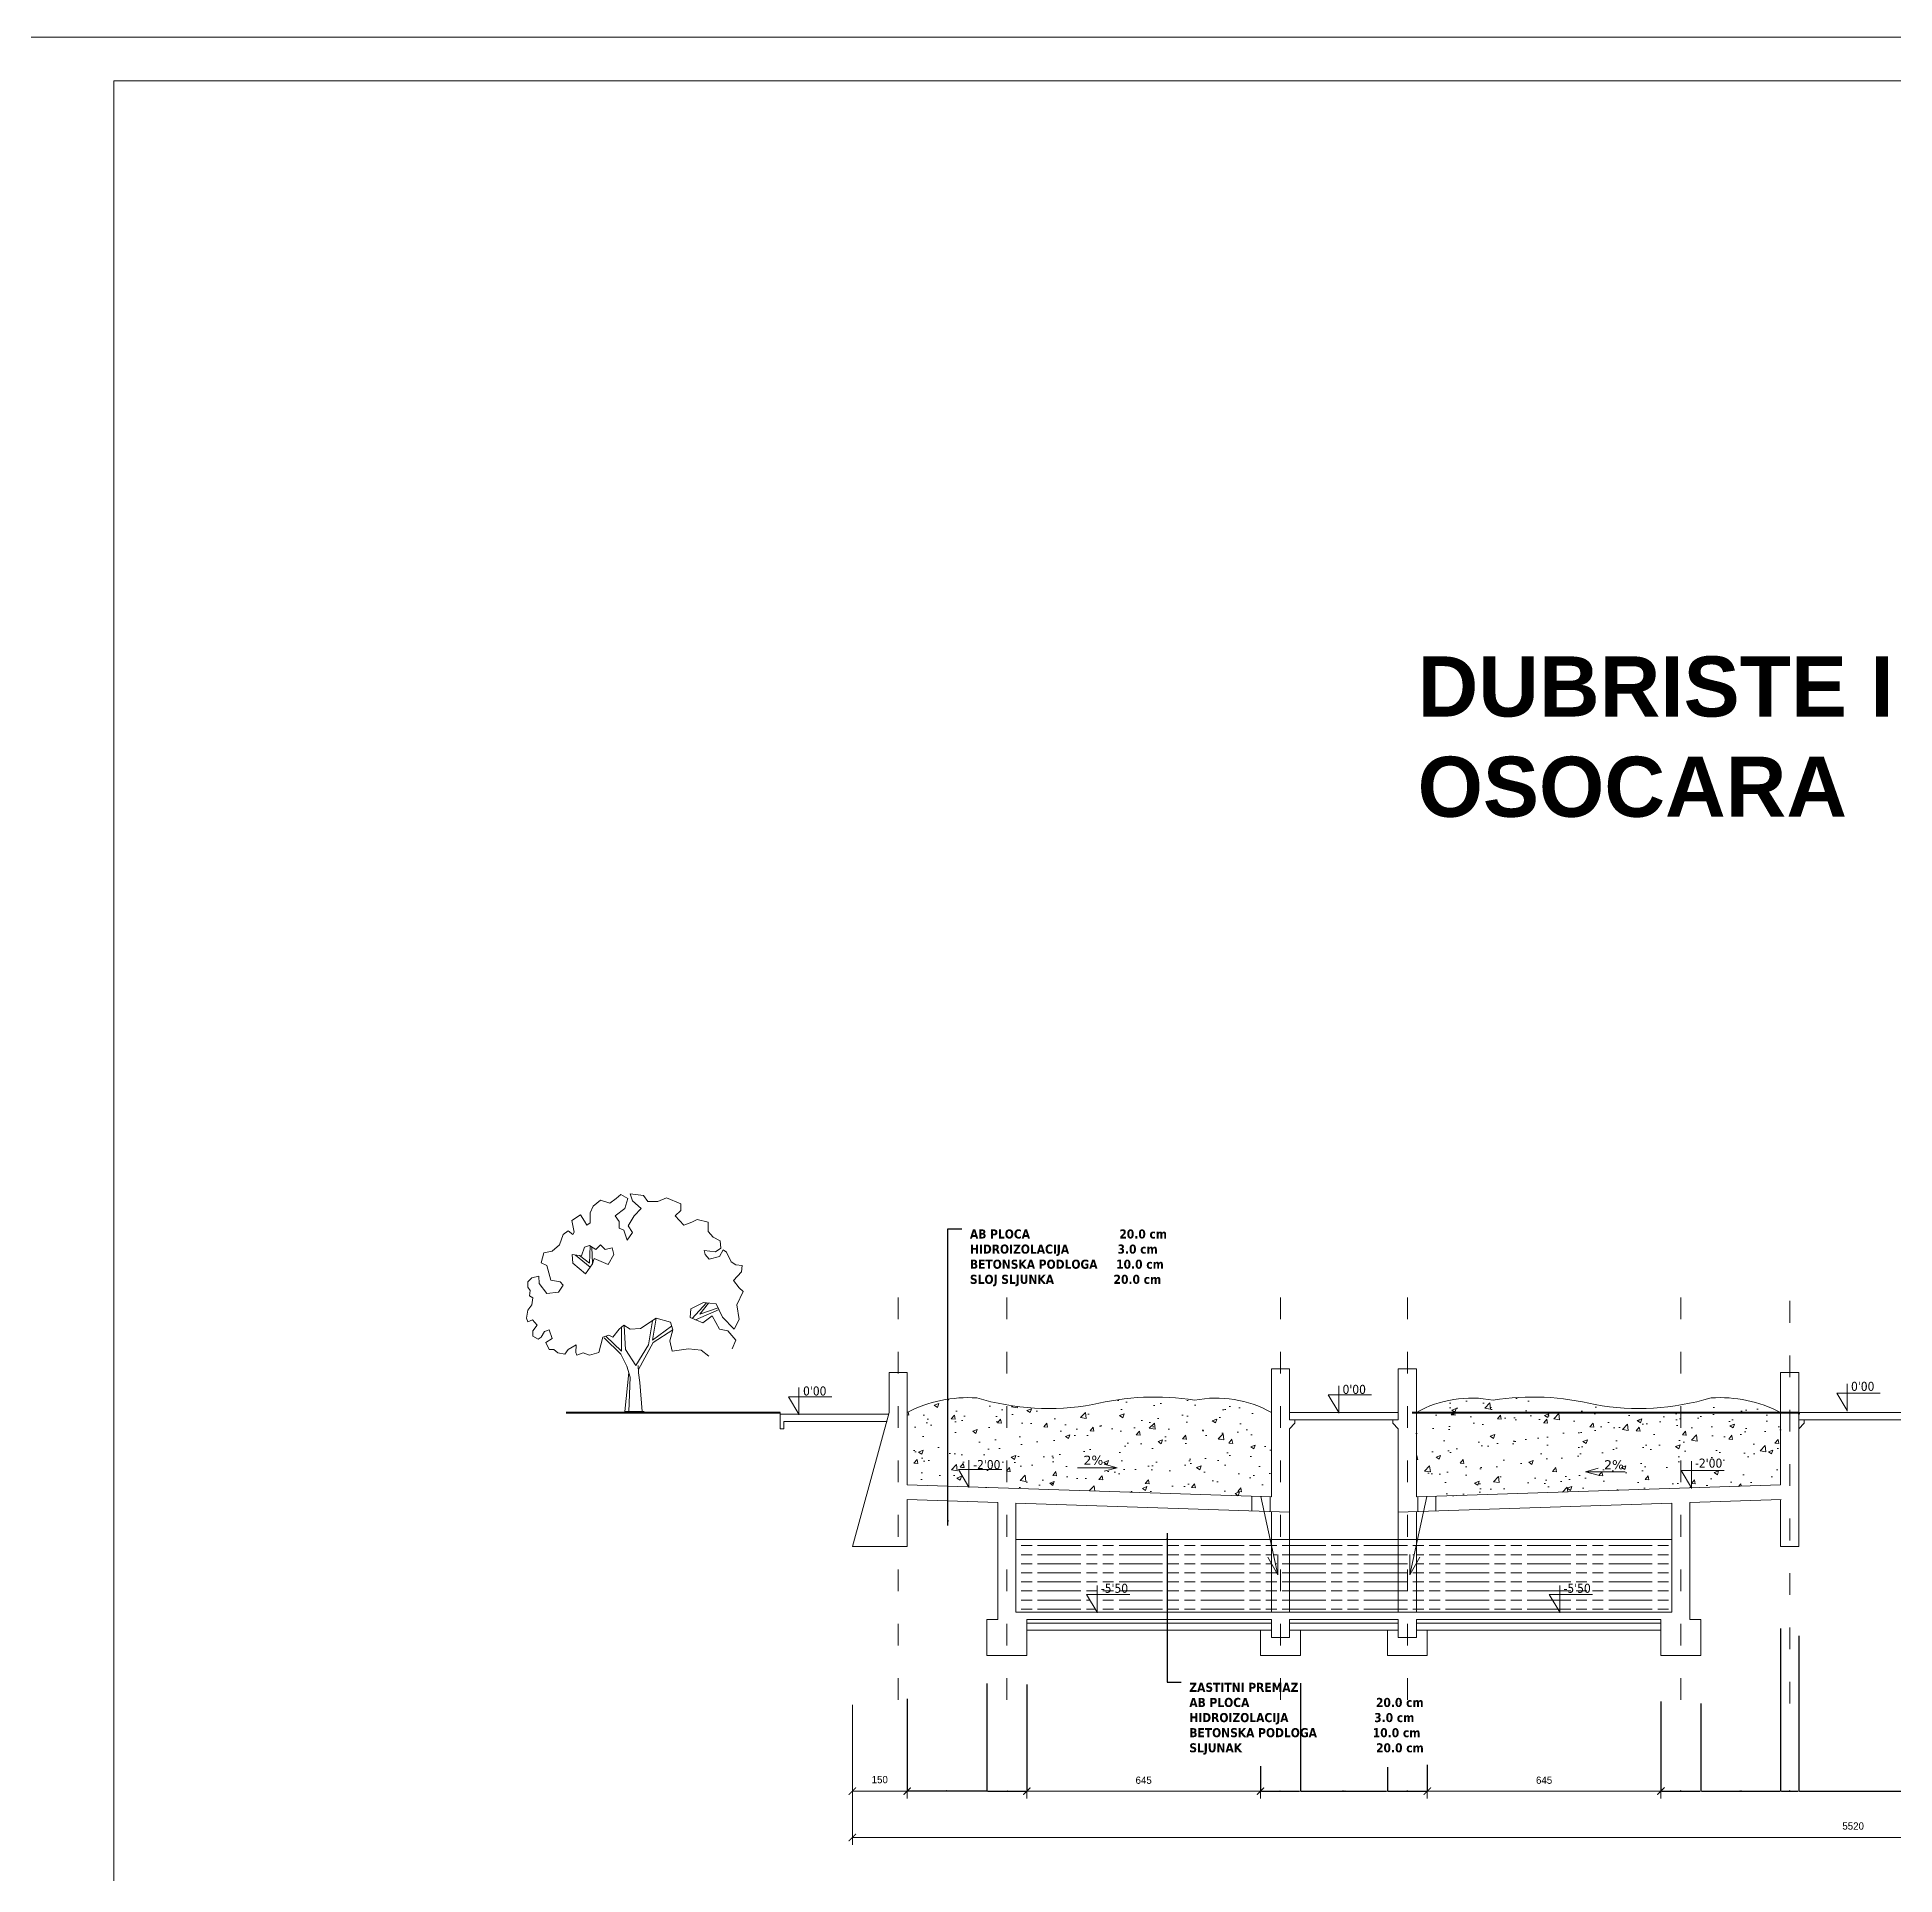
# Model space of a CAD drawing. Header units: millimetres. Extents: x 73 to 57768, y -40361 to 10065.
# Drawn here: x 14285 to 19406, y -5001 to 65 of the extents above; entities that cross this region are included whole.
import ezdxf

# ---------------------------------------------------------------- set-up
doc = ezdxf.new("R2010")
doc.units = ezdxf.units.MM
doc.linetypes.add('ACAD_ISO03W100', pattern=[30, 12, -18])
for name, color, linetype, lineweight in [('hatch', 4, 'Continuous', 0), ('kote', 124, 'Continuous', 5), ('kote i srafura', 9, 'Continuous', 5), ('okvir', 120, 'Continuous', 13), ('pogled namjestaj', 4, 'Continuous', 5), ('RASTERI', 191, 'Continuous', 5)]:
    doc.layers.add(name, color=color, linetype=linetype, lineweight=lineweight)
for name, color, linetype, lineweight, true_color in [('nosivi zidovi', 7, 'Continuous', 15, 0xcfc3d5), ('pogled', 7, 'Continuous', 5, 0x8db1c3), ('presjek', 7, 'Continuous', 40, 0xe37da2)]:
    doc.layers.add(name, color=color, linetype=linetype, lineweight=lineweight, true_color=true_color)
doc.layers.add('TEXT', color=7, linetype='Continuous')
doc.dimstyles.new('1-4-5 vanjska kotna linija', dxfattribs={"dimtxt": 15, "dimasz": 15, "dimexe": 10, "dimexo": 10, "dimgap": 10, "dimtad": 1, "dimdec": 0, "dimtxsty": 'Standard', "dimblk": 'ARCHTICK', "dimcen": 50, "dimdle": 10, "dimadec": 0, "dimazin": 0, "dimtfac": 1, "dimtdec": 0, "dimtix": 1, "dimtmove": 0, "dimatfit": 3, "dimfxl": 1, "dimlwd": 25, "dimlwe": 25, "dimarcsym": 0})
doc.dimstyles.new('ISO-25', dxfattribs={"dimtxt": 2.5, "dimasz": 2.5, "dimexe": 1.25, "dimexo": 0.625, "dimtad": 1, "dimtxsty": 'Standard', "dimcen": 2.5, "dimadec": 0, "dimazin": 0, "dimtfac": 1, "dimtmove": 0, "dimatfit": 3, "dimfxl": 1, "dimarcsym": 0})
pattern_1 = [(50, (-326.08, -8824.46), (127.52927, -11.15736), [13.335, -146.685]), (355, (-326.08, -8824.46), (-24.67, 133.73965), [10.668, -117.348]), (100.451, (-315.45, -8825.39), (102.85975, 122.5817), [11.333, -124.663]), (46.1842, (-326.08, -8788.9), (189.7553, -29.4296), [20.0025, -220.0275]), (96.6356, (-310.27, -8791.35), (166.183, 173.1979), [16.9995, -186.9945]), (351.184, (-326.08, -8788.9), (166.1832, 173.1976), [16.002, -176.022]), (21, (-308.3, -8797.79), (106.1304, -71.58586), [13.335, -146.685]), (326, (-308.3, -8797.79), (43.2614, 128.9316), [10.668, -117.348]), (71.4514, (-299.46, -8803.75), (149.39154, 57.346), [11.333, -124.663]), (37.5, (-326.08, -8824.457), (2.16202, 59.18853), [0, -115.9256, 0, -119.126, 0, -117.7925]), (7.5, (-326.08, -8824.457), (46.77376, 70.1264), [0, -67.9196, 0, -113.2586, 0, -44.8945]), (327.5, (-365.73, -8824.457), (94.91342, -4.01012), [0, -44.45, 0, -138.684, 0, -184.023]), (317.5, (-383.51, -8824.46), (103.69043, 17.79854), [0, -57.785, 0, -92.1004, 0, -130.683])]

# ---------------------------------------------------------------- blocks, each defined once
blk = doc.blocks.new('_ArchTick')
at = {"layer": 'kote', "color": 0, "const_width": 0.15}
blk.add_lwpolyline([(-0.5, -0.5), (0.5, 0.5)], dxfattribs=at)
blk = doc.blocks.new('*D123')
at = {"layer": 'Defpoints', "color": 0}
for p in [(16903.1, -4473.1), (17013.1, -4476.3), (17013.1, -4770.7)]:
    blk.add_point(p, dxfattribs=at)
at = {"layer": 'kote i srafura', "color": 0, "lineweight": -2}
for p, q in [((16903.1, -4473.7), (16903.1, -4771.9)), ((17013.1, -4476.9), (17013.1, -4771.9)), ((16905.6, -4770.7), (17010.6, -4770.7))]:
    blk.add_line(p, q, dxfattribs=at)
at = {"layer": 'kote i srafura', "color": 0}
for points in [[(16905.6, -4770.2), (16905.6, -4771.1), (16903.1, -4770.7)], [(17010.6, -4770.2), (17010.6, -4771.1), (17013.1, -4770.7)]]:
    blk.add_solid(points, dxfattribs=at)
at = {"layer": 'kote i srafura', "color": 0, "insert": (16958.1, -4768.8), "char_height": 2.5, "attachment_point": 5}
blk.add_mtext('110', dxfattribs=at)
blk = doc.blocks.new('*D135')
at = {"layer": 'Defpoints', "color": 0}
for p in [(17767.1, -4472), (17657.1, -4701.2), (17767.1, -4770.7)]:
    blk.add_point(p, dxfattribs=at)
at = {"layer": 'kote i srafura', "color": 0, "lineweight": -2}
for p, q in [((17767.1, -4472.6), (17767.1, -4771.9)), ((17657.1, -4701.9), (17657.1, -4771.9)), ((17659.6, -4770.7), (17764.6, -4770.7))]:
    blk.add_line(p, q, dxfattribs=at)
at = {"layer": 'kote i srafura', "color": 0}
for points in [[(17659.6, -4770.2), (17659.6, -4771.1), (17657.1, -4770.7)], [(17764.6, -4770.2), (17764.6, -4771.1), (17767.1, -4770.7)]]:
    blk.add_solid(points, dxfattribs=at)
at = {"layer": 'kote i srafura', "color": 0, "insert": (17712.1, -4768.8), "char_height": 2.5, "attachment_point": 5}
blk.add_mtext('110', dxfattribs=at)
blk = doc.blocks.new('*D136')
at = {"layer": 'Defpoints', "color": 0}
for p in [(17767.1, -4472), (18007.1, -4704.2), (18007.1, -4770.7)]:
    blk.add_point(p, dxfattribs=at)
at = {"layer": 'kote i srafura', "color": 0, "lineweight": -2}
for p, q in [((17767.1, -4472.6), (17767.1, -4771.9)), ((18007.1, -4704.9), (18007.1, -4771.9)), ((17769.6, -4770.7), (18004.6, -4770.7))]:
    blk.add_line(p, q, dxfattribs=at)
at = {"layer": 'kote i srafura', "color": 0}
for points in [[(17769.6, -4770.2), (17769.6, -4771.1), (17767.1, -4770.7)], [(18004.6, -4770.2), (18004.6, -4771.1), (18007.1, -4770.7)]]:
    blk.add_solid(points, dxfattribs=at)
at = {"layer": 'kote i srafura', "color": 0, "insert": (17887.1, -4768.6), "char_height": 2.5, "attachment_point": 5}
blk.add_mtext('239,99', dxfattribs=at)
blk = doc.blocks.new('*D124')
at = {"layer": 'Defpoints', "color": 0}
for p in [(18007.1, -4704.2), (18117.1, -4697.2), (18117.1, -4770.7)]:
    blk.add_point(p, dxfattribs=at)
at = {"layer": 'kote i srafura', "color": 0, "lineweight": -2}
for p, q in [((18007.1, -4704.9), (18007.1, -4771.9)), ((18117.1, -4697.9), (18117.1, -4771.9)), ((18009.6, -4770.7), (18114.6, -4770.7))]:
    blk.add_line(p, q, dxfattribs=at)
at = {"layer": 'kote i srafura', "color": 0}
for points in [[(18009.6, -4770.2), (18009.6, -4771.1), (18007.1, -4770.7)], [(18114.6, -4770.2), (18114.6, -4771.1), (18117.1, -4770.7)]]:
    blk.add_solid(points, dxfattribs=at)
at = {"layer": 'kote i srafura', "color": 0, "insert": (18062.1, -4768.8), "char_height": 2.5, "attachment_point": 5}
blk.add_mtext('110', dxfattribs=at)
blk = doc.blocks.new('*D125')
at = {"layer": 'Defpoints', "color": 0}
for p in [(18761.1, -4522.6), (18871.1, -4528.5), (18871.1, -4770.7)]:
    blk.add_point(p, dxfattribs=at)
at = {"layer": 'kote i srafura', "color": 0, "lineweight": -2}
for p, q in [((18761.1, -4523.2), (18761.1, -4771.9)), ((18871.1, -4529.1), (18871.1, -4771.9)), ((18763.6, -4770.7), (18868.6, -4770.7))]:
    blk.add_line(p, q, dxfattribs=at)
at = {"layer": 'kote i srafura', "color": 0}
for points in [[(18763.6, -4770.2), (18763.6, -4771.1), (18761.1, -4770.7)], [(18868.6, -4770.2), (18868.6, -4771.1), (18871.1, -4770.7)]]:
    blk.add_solid(points, dxfattribs=at)
at = {"layer": 'kote i srafura', "color": 0, "insert": (18816.1, -4768.8), "char_height": 2.5, "attachment_point": 5}
blk.add_mtext('110', dxfattribs=at)
blk = doc.blocks.new('*D126')
at = {"layer": 'Defpoints', "color": 0}
for p in [(19091.1, -4321.9), (18871.1, -4528.5), (19091.1, -4770.7)]:
    blk.add_point(p, dxfattribs=at)
at = {"layer": 'kote i srafura', "color": 0, "lineweight": -2}
for p, q in [((19091.1, -4322.6), (19091.1, -4771.9)), ((18871.1, -4529.1), (18871.1, -4771.9)), ((18873.6, -4770.7), (19088.6, -4770.7))]:
    blk.add_line(p, q, dxfattribs=at)
at = {"layer": 'kote i srafura', "color": 0}
for points in [[(18873.6, -4770.2), (18873.6, -4771.1), (18871.1, -4770.7)], [(19088.6, -4770.2), (19088.6, -4771.1), (19091.1, -4770.7)]]:
    blk.add_solid(points, dxfattribs=at)
at = {"layer": 'kote i srafura', "color": 0, "insert": (18981.1, -4768.8), "char_height": 2.5, "attachment_point": 5}
blk.add_mtext('220', dxfattribs=at)
blk = doc.blocks.new('*D127')
at = {"layer": 'Defpoints', "color": 0}
for p in [(19091.1, -4321.9), (19141.1, -4341.9), (19141.1, -4770.7)]:
    blk.add_point(p, dxfattribs=at)
at = {"layer": 'kote i srafura', "color": 0, "lineweight": -2}
for p, q in [((19091.1, -4322.6), (19091.1, -4771.9)), ((19141.1, -4342.6), (19141.1, -4771.9)), ((19093.6, -4770.7), (19138.6, -4770.7))]:
    blk.add_line(p, q, dxfattribs=at)
at = {"layer": 'kote i srafura', "color": 0}
for points in [[(19093.6, -4770.2), (19093.6, -4771.1), (19091.1, -4770.7)], [(19138.6, -4770.2), (19138.6, -4771.1), (19141.1, -4770.7)]]:
    blk.add_solid(points, dxfattribs=at)
at = {"layer": 'kote i srafura', "color": 0, "insert": (19116.1, -4768.8), "char_height": 2.5, "attachment_point": 5}
blk.add_mtext('50', dxfattribs=at)
blk = doc.blocks.new('*D128')
at = {"layer": 'Defpoints', "color": 0}
for p in [(19141.1, -4341.9), (19441.1, -4335.6), (19441.1, -4770.7)]:
    blk.add_point(p, dxfattribs=at)
at = {"layer": 'kote i srafura', "color": 0, "lineweight": -2}
for p, q in [((19141.1, -4342.6), (19141.1, -4771.9)), ((19441.1, -4336.2), (19441.1, -4771.9)), ((19143.6, -4770.7), (19438.6, -4770.7))]:
    blk.add_line(p, q, dxfattribs=at)
at = {"layer": 'kote i srafura', "color": 0}
for points in [[(19143.6, -4770.2), (19143.6, -4771.1), (19141.1, -4770.7)], [(19438.6, -4770.2), (19438.6, -4771.1), (19441.1, -4770.7)]]:
    blk.add_solid(points, dxfattribs=at)
at = {"layer": 'kote i srafura', "color": 0, "insert": (19291.1, -4768.8), "char_height": 2.5, "attachment_point": 5}
blk.add_mtext('300', dxfattribs=at)
blk = doc.blocks.new('*D134')
at = {"layer": 'Defpoints', "color": 0}
for p in [(16683.1, -4515.5), (16683.1, -4770.7), (16903.1, -4770.7)]:
    blk.add_point(p, dxfattribs=at)
at = {"layer": 'kote i srafura', "color": 0, "lineweight": -2}
for p, q in [((16683.1, -4516.2), (16683.1, -4771.9)), ((16900.6, -4770.7), (16685.6, -4770.7)), ((16903.1, -4770), (16903.1, -4769.4))]:
    blk.add_line(p, q, dxfattribs=at)
at = {"layer": 'kote i srafura', "color": 0}
for points in [[(16685.6, -4770.2), (16685.6, -4771.1), (16683.1, -4770.7)], [(16900.6, -4770.2), (16900.6, -4771.1), (16903.1, -4770.7)]]:
    blk.add_solid(points, dxfattribs=at)
at = {"layer": 'kote i srafura', "color": 0, "insert": (16793.1, -4768.8), "char_height": 2.5, "attachment_point": 5}
blk.add_mtext('220', dxfattribs=at)

msp = doc.modelspace()

# ---------------------------------------------------------------- hatches: boundary and pattern name
at = {"layer": 'hatch'}
h = msp.add_hatch(dxfattribs=at)
h.set_pattern_fill('AR-CONC', color=256, scale=0.7, style=0)
h.set_pattern_definition(pattern_1)
h.paths.add_polyline_path([(16764.798, -3802.52), (16838.418, -3802.52), (16838.418, -3686.118, 0.10958318), (16683.092, -3726.621), (16683.092, -3926.618), (16838.418, -3931.75)])
h.paths.add_polyline_path([(16838.418, -3802.52), (16838.418, -3931.75), (16764.798, -3802.52)], flags=16)
h.paths.add_polyline_path([(16838.418, -3802.52), (16958.092, -3802.52), (16958.092, -3705.955, -0.03069528), (16874.958, -3686.576, 0.02466626), (16838.418, -3686.118)])
h.paths.add_polyline_path([(16848.797, -3732.943), (17085.258, -3732.943), (17085.258, -3792.943), (16848.797, -3792.943)], flags=9)
at = {"layer": 'kote i srafura'}
h = msp.add_hatch(dxfattribs=at)
h.set_pattern_fill('AR-CONC', color=256, scale=0.7, style=0)
h.set_pattern_definition(pattern_1)
h.paths.add_polyline_path([(17687.098, -3726.618, 0.17872316), (17475.563, -3693.118, 0.10169762), (17194.721, -3705.198, -0.08563259), (16958.092, -3705.955), (16958.092, -3935.704), (17687.098, -3959.793)])
h.paths.add_polyline_path([(17461.009, -3890.598), (17415.826, -3939.091), (17415.826, -3890.598), (17415.826, -3842.104)], flags=16)
h.paths.add_polyline_path([(16958.092, -3802.52), (16838.418, -3802.52), (16838.418, -3931.75), (16958.092, -3935.704)])
h.paths.add_polyline_path([(17089.234, -3785.753), (17248.019, -3785.753), (17248.019, -3878.171), (17089.234, -3878.171)], flags=24)
h.paths.add_polyline_path([(16848.797, -3732.943), (17085.258, -3732.943), (17085.258, -3792.943), (16848.797, -3792.943)], flags=9)
h = msp.add_hatch(dxfattribs=at)
h.set_pattern_fill('AR-CONC', color=256, scale=0.7, style=0)
h.set_pattern_definition(pattern_1)
h.paths.add_polyline_path([(18816.092, -3705.955, -0.08563259), (18579.463, -3705.198, 0.10169762), (18298.62, -3693.118, 0.17872316), (18087.086, -3726.618), (18087.086, -3959.793), (18816.092, -3935.704)])
h.paths.add_polyline_path([(18358.358, -3842.104), (18358.358, -3890.598), (18358.358, -3939.091), (18313.175, -3890.598)], flags=16)
h.paths.add_polyline_path([(18947.945, -3686.767, 0.0329009), (18899.226, -3686.576, -0.03069528), (18816.092, -3705.955), (18816.092, -3935.704), (18947.945, -3931.348)])
h.paths.add_polyline_path([(19091.092, -3726.621, 0.10126391), (18947.945, -3686.767), (18947.945, -3931.348), (19091.092, -3926.618)])
h.paths.add_polyline_path([(18454.36, -3785.753), (18613.145, -3785.753), (18613.145, -3878.171), (18454.36, -3878.171)], flags=24)
h = msp.add_hatch(dxfattribs=at)
h.set_pattern_fill('ACAD_ISO09W100', color=256, scale=5, style=0)
h.set_pattern_definition([(0, (155417.312, -22193.852), (0, 25), [120, -15, 30, -15, 30, -15])])
h.paths.add_polyline_path([(17687.092, -4089.999), (17684.303, -4077.185), (16983.092, -4077.185), (16983.092, -4277.185), (17206.614, -4277.185), (17177.748, -4228.819), (17206.571, -4228.819), (17206.614, -4277.185), (17687.092, -4277.185)])
h.paths.add_polyline_path([(18037.092, -4077.185), (17737.092, -4077.185), (17737.092, -4277.185), (17887.092, -4277.185), (18037.092, -4277.185)])
h.paths.add_polyline_path([(18791.092, -4077.185), (18089.88, -4077.185), (18087.092, -4089.999), (18087.092, -4277.185), (18791.092, -4277.185)])
h.paths.add_polyline_path([(18087.092, -4142.364), (18068.804, -4174.041), (18087.092, -4089.999), (18087.092, -4077.185), (18062.089, -4077.185), (18062.089, -4277.185), (18087.092, -4277.185)])
h.paths.add_polyline_path([(18062.089, -4077.185), (18037.092, -4077.185), (18037.092, -4277.185), (18062.089, -4277.185)])
h.paths.add_polyline_path([(17737.092, -4077.185), (17712.095, -4077.185), (17712.095, -4277.185), (17737.092, -4277.185)])
h.paths.add_polyline_path([(17712.095, -4077.185), (17687.092, -4077.185), (17687.092, -4089.999), (17705.38, -4174.041), (17687.092, -4142.364), (17687.092, -4277.185), (17712.095, -4277.185)])

# ---------------------------------------------------------------- linework, layer by layer
for p, q in [((16475.249, -3683.251), (16355.968, -3683.251)), ((16384.834, -3731.618), (16355.968, -3683.251)), ((16384.835, -3733.251), (16384.769, -3657.911)), ((17963.372, -3678.251), (17844.091, -3678.251)), ((17872.957, -3726.618), (17844.091, -3678.251)), ((17872.958, -3728.251), (17872.892, -3652.911)), ((19365.188, -3673.251), (19245.906, -3673.251)), ((19274.773, -3721.618), (19245.906, -3673.251)), ((19274.774, -3723.251), (19274.707, -3647.911)), ((16943.824, -3883.879), (16824.543, -3883.879)), ((16853.409, -3932.245), (16824.543, -3883.879)), ((16853.41, -3933.879), (16853.344, -3858.538)), ((18935.891, -3886.367), (18816.609, -3886.367)), ((18845.475, -3934.733), (18816.609, -3886.367)), ((18845.477, -3936.367), (18845.41, -3861.026)), ((17297.029, -4228.819), (17177.748, -4228.819)), ((17206.614, -4277.185), (17177.748, -4228.819)), ((17206.616, -4278.819), (17206.549, -4203.478)), ((18572.567, -4228.819), (18453.286, -4228.819)), ((18482.152, -4277.185), (18453.286, -4228.819)), ((18482.153, -4278.819), (18482.087, -4203.478)), ((17013.092, -4496.264), (17013.092, -4790.666)), ((16531.992, -4532.821), (16531.992, -4790.666)), ((16683.092, -4535.543), (16683.092, -4790.666)), ((18761.092, -4542.582), (18761.092, -4790.666)), ((17657.095, -4721.238), (17657.095, -4790.666)), ((18117.089, -4717.234), (18117.089, -4790.666)), ((16683.092, -4770.666), (16531.992, -4770.666)), ((16531.992, -4790.666), (16531.992, -4918.587)), ((17013.092, -4770.666), (17657.095, -4770.666)), ((18117.089, -4770.666), (18761.092, -4770.666)), ((22050.191, -4898.587), (16531.992, -4898.587))]:
    msp.add_line(p, q, dxfattribs=at)
for points in [[(17152.692, -3878.95), (17262.064, -3878.95), (17226.674, -3869.274)], [(17152.692, -3878.95), (17262.064, -3878.95), (17226.674, -3888.627)], [(18662.569, -3889.978), (18553.197, -3889.978), (18588.587, -3880.301)], [(18662.569, -3889.978), (18553.197, -3889.978), (18588.587, -3899.654)]]:
    msp.add_lwpolyline(points, dxfattribs=at)
at = {"layer": 'nosivi zidovi'}
for p, q in [((16633.092, -3616.618), (16633.092, -3726.618)), ((16683.092, -3616.618), (16633.092, -3616.618)), ((16683.086, -3616.618), (16683.086, -3726.618)), ((16683.092, -3616.618), (16683.092, -3926.618)), ((17687.098, -3606.618), (17687.098, -3959.793)), ((17737.092, -3606.618), (17687.098, -3606.618)), ((17687.098, -3606.618), (17687.098, -3726.618)), ((17687.098, -3606.618), (17687.098, -3726.618)), ((17737.092, -3606.618), (17737.092, -3746.618)), ((18037.092, -3606.618), (18087.086, -3606.618)), ((18037.092, -3606.618), (18037.092, -3746.618)), ((18087.086, -3606.618), (18087.086, -3959.793)), ((18087.086, -3606.618), (18087.086, -3726.618)), ((18087.086, -3606.618), (18087.086, -3726.618)), ((19091.092, -3616.618), (19141.092, -3616.618)), ((19091.092, -3616.618), (19091.092, -3926.618)), ((19091.098, -3616.618), (19091.098, -3726.618)), ((19141.092, -3616.618), (19141.092, -3726.618)), ((16333.092, -3731.618), (16333.092, -3771.618)), ((16333.092, -3731.618), (16631.726, -3731.618)), ((16531.992, -4096.609), (16633.092, -3726.618)), ((17737.092, -3726.618), (17887.092, -3726.618)), ((18037.092, -3726.618), (17887.092, -3726.618)), ((19439.726, -3726.618), (19141.092, -3726.618)), ((19141.092, -3731.618), (19141.092, -3771.618)), ((16333.092, -3771.618), (16343.092, -3771.618)), ((16343.092, -3771.618), (16343.092, -3751.618)), ((16343.092, -3751.618), (16627.627, -3751.618)), ((17737.092, -3746.618), (17887.092, -3746.618)), ((17752.092, -3756.618), (17737.092, -3771.618)), ((17737.092, -3771.618), (17737.092, -4001.425)), ((17752.092, -3746.618), (17752.092, -3756.618)), ((18037.092, -3746.618), (17887.092, -3746.618)), ((18022.092, -3746.618), (18022.092, -3756.618)), ((18022.092, -3756.618), (18037.092, -3771.618)), ((18037.092, -3771.618), (18037.092, -4001.425)), ((19441.092, -3746.618), (19141.092, -3746.618)), ((19156.092, -3756.618), (19141.092, -3771.618)), ((19156.092, -3746.618), (19156.092, -3756.618)), ((16683.092, -3926.618), (17687.098, -3959.793)), ((19091.092, -3926.618), (18087.086, -3959.793)), ((16683.092, -3966.642), (16933.092, -3975.372)), ((16683.092, -3966.642), (16683.092, -4096.609)), ((16933.092, -3975.372), (16933.092, -4297.185)), ((16983.092, -3977.118), (17737.092, -4001.425)), ((16983.092, -3977.118), (16983.092, -4277.185)), ((18791.092, -3977.118), (18037.092, -4001.425)), ((18791.092, -3977.118), (18791.092, -4277.185)), ((19092.488, -3966.593), (18841.092, -3975.372)), ((18841.092, -3975.372), (18841.092, -4297.185)), ((19091.092, -3966.642), (19091.092, -4096.609)), ((16683.092, -4096.609), (16531.992, -4096.609)), ((16983.092, -4077.185), (18791.092, -4077.185)), ((19091.092, -4096.609), (19141.092, -4096.609)), ((16903.092, -4297.185), (16903.092, -4397.185)), ((16933.092, -4297.185), (16903.092, -4297.185)), ((16983.092, -4277.185), (17887.092, -4277.185)), ((17013.092, -4297.185), (17687.095, -4297.185)), ((17013.092, -4397.185), (17013.092, -4297.185)), ((17687.095, -4297.185), (17687.095, -4347.185)), ((17687.095, -4297.185), (17687.095, -4347.185)), ((17737.095, -4297.185), (17887.092, -4297.185)), ((17737.095, -4297.185), (17887.092, -4297.185)), ((17737.095, -4347.185), (17737.095, -4297.185)), ((17737.095, -4347.185), (17737.095, -4297.185)), ((18791.092, -4277.185), (17887.092, -4277.185)), ((18037.089, -4297.185), (17887.092, -4297.185)), ((18037.089, -4297.185), (17887.092, -4297.185)), ((18037.089, -4347.185), (18037.089, -4297.185)), ((18037.089, -4347.185), (18037.089, -4297.185)), ((18761.092, -4297.185), (18087.089, -4297.185)), ((18087.089, -4297.185), (18087.089, -4347.185)), ((18087.089, -4297.185), (18087.089, -4347.185)), ((18761.092, -4397.185), (18761.092, -4297.185)), ((18841.092, -4297.185), (18871.092, -4297.185)), ((18871.092, -4297.185), (18871.092, -4397.185)), ((17013.092, -4307.185), (17687.095, -4307.185)), ((17013.092, -4327.185), (17687.095, -4327.185)), ((17687.095, -4347.185), (17737.095, -4347.185)), ((17687.095, -4347.185), (17737.095, -4347.185)), ((18037.089, -4307.185), (17737.095, -4307.185)), ((18037.089, -4327.185), (17737.095, -4327.185)), ((18087.089, -4347.185), (18037.089, -4347.185)), ((18087.089, -4347.185), (18037.089, -4347.185)), ((18761.092, -4307.185), (18087.089, -4307.185)), ((18761.092, -4327.185), (18087.089, -4327.185)), ((16903.092, -4397.185), (17013.092, -4397.185)), ((18871.092, -4397.185), (18761.092, -4397.185))]:
    msp.add_line(p, q, dxfattribs=at)
at = {"layer": 'nosivi zidovi', "lineweight": 50}
for p, q in [((15742.925, -3726.618), (16333.092, -3726.618)), ((18075.618, -3726.618), (19141.092, -3726.618))]:
    msp.add_line(p, q, dxfattribs=at)
at = {"layer": 'nosivi zidovi'}
for points in [[(16333.092, -3731.618), (16333.092, -3726.618)], [(19141.092, -3771.618), (19141.092, -4096.609)]]:
    msp.add_lwpolyline(points, dxfattribs=at)
for centre, radius, start, end in [((16852.047, -4056.47), 370.603, 86.455591, 117.12234), ((17074.211, -3019.816), 695.896, 253.361943, 279.972359), ((17364.531, -4382.403), 698.171, 80.849231, 104.076752), ((17535.967, -3996.313), 309.154, 60.734807, 101.267192), ((18238.216, -3996.313), 309.154, 78.732808, 119.265193), ((18409.653, -4382.403), 698.171, 75.923248, 99.150769), ((18699.973, -3019.816), 695.896, 260.027641, 286.638057), ((18922.137, -4056.47), 370.603, 62.878731, 93.544409)]:
    msp.add_arc(centre, radius, start, end, dxfattribs=at)
at = {"layer": 'okvir'}
for points in [[(14073.426, 64.707), (14073.426, -9935.293), (28073.426, -9935.293), (28073.426, 64.707)], [(14495.734, -55.293), (14495.734, -9815.293), (27953.426, -9815.293), (27953.426, -55.293)]]:
    msp.add_lwpolyline(points, close=True, dxfattribs=at)
at = {"layer": 'pogled', "color": 3, "linetype": 'ByBlock'}
for p, q in [((15793.295, -3270.866), (15785.33, -3294.78)), ((15807.633, -3266.083), (15793.295, -3270.866)), ((15825.157, -3277.243), (15807.633, -3266.083)), ((15809.383, -3267.197), (15807.633, -3315.506)), ((15815.917, -3316.143), (15814.005, -3270.866)), ((15837.901, -3264.489), (15825.157, -3277.243)), ((15850.645, -3277.243), (15837.901, -3264.489)), ((15869.762, -3272.46), (15850.645, -3277.243)), ((15874.541, -3291.592), (15869.762, -3272.46)), ((15785.33, -3294.78), (15759.841, -3291.592)), ((15759.841, -3291.592), (15761.434, -3315.506)), ((15761.434, -3315.506), (15796.481, -3344.204)), ((15809.197, -3326.175), (15768.418, -3292.665)), ((15807.633, -3315.506), (15779.617, -3294.066)), ((15796.481, -3344.204), (15815.598, -3317.1)), ((15815.598, -3317.1), (15820.377, -3302.752)), ((15820.377, -3302.752), (15858.611, -3318.695)), ((15858.611, -3318.695), (15874.541, -3291.592)), ((16130.173, -3424.711), (16090.431, -3467.666)), ((16111.907, -3455.805), (16135.724, -3425.216)), ((15980.71, -3473.72), (15970.125, -3540.303)), ((15981.277, -3527.549), (15990.835, -3466.965)), ((16099.644, -3471.438), (16164.478, -3443.051)), ((16111.907, -3455.805), (16161.714, -3437.99)), ((15893.658, -3565.812), (15847.459, -3521.171)), ((15895.251, -3557.84), (15852.239, -3516.389)), ((15895.251, -3492.474), (15895.251, -3557.84)), ((15906.403, -3553.057), (15903.217, -3487.691)), ((15981.277, -3527.549), (16033.847, -3489.285)), ((15982.87, -3533.925), (16037.033, -3498.851)), ((15910.378, -3599.118), (15893.658, -3565.812)), ((15935.078, -3597.698), (15906.403, -3553.057)), ((15970.125, -3540.303), (15935.078, -3597.698)), ((15942.02, -3608.723), (15982.87, -3533.925)), ((15904.296, -3724.218), (15916.154, -3616.906)), ((15910.378, -3599.118), (15919.066, -3629.213)), ((15919.066, -3629.213), (15915.838, -3724.218)), ((15942.339, -3617.588), (15941.609, -3597.323)), ((15945.965, -3643.939), (15942.339, -3617.588)), ((15945.965, -3643.939), (15952.492, -3724.218)), ((15952.492, -3724.218), (15904.296, -3724.218)), ((15910.122, -3724.218), (15958.318, -3724.218))]:
    msp.add_line(p, q, dxfattribs=at)
msp.add_lwpolyline([(16136.353, -3571.093), (16115.093, -3554.652), (16080.046, -3551.463), (16035.44, -3557.84), (16029.068, -3529.143), (16037.033, -3498.851), (16030.661, -3478.125), (15990.835, -3466.965), (15947.822, -3495.662), (15919.147, -3497.256), (15901.624, -3486.096), (15888.879, -3497.257), (15871.355, -3519.577), (15860.204, -3513.2), (15844.273, -3519.577), (15833.122, -3561.029), (15807.633, -3569), (15790.109, -3562.623), (15772.585, -3569), (15769.399, -3561.029), (15770.992, -3540.303), (15748.69, -3553.057), (15739.131, -3565.812), (15720.014, -3562.623), (15708.863, -3553.057), (15696.119, -3553.057), (15686.56, -3533.925), (15704.084, -3522.765), (15696.119, -3498.851), (15683.374, -3503.634), (15673.816, -3519.577), (15665.851, -3524.36), (15651.513, -3516.389), (15651.513, -3502.04), (15662.664, -3486.096), (15649.92, -3471.748), (15637.175, -3476.531), (15633.989, -3466.965), (15637.175, -3444.645), (15648.327, -3430.296), (15651.513, -3411.164), (15641.954, -3404.787), (15643.547, -3390.438), (15637.175, -3380.873), (15637.175, -3366.524), (15648.327, -3355.364), (15667.444, -3350.581), (15669.037, -3371.307), (15689.746, -3398.41), (15721.607, -3395.222), (15734.352, -3376.09), (15726.387, -3366.524), (15700.898, -3361.741), (15689.746, -3321.884), (15673.816, -3313.912), (15681.781, -3286.809), (15704.084, -3282.026), (15724.793, -3264.489), (15734.352, -3235.791), (15748.69, -3226.226), (15761.434, -3235.791), (15764.62, -3229.414), (15758.248, -3197.528), (15782.144, -3181.585), (15793.295, -3199.122), (15799.667, -3210.282), (15809.226, -3203.905), (15809.226, -3176.802), (15817.191, -3157.67), (15837.901, -3141.728), (15863.39, -3149.699), (15880.913, -3136.944), (15893.658, -3125.784), (15912.775, -3136.944), (15904.81, -3164.048), (15877.727, -3184.773), (15888.879, -3200.717), (15888.879, -3218.254), (15901.624, -3224.631), (15911.182, -3251.734), (15925.519, -3231.008), (15914.368, -3211.877), (15930.298, -3184.773), (15949.415, -3164.048), (15925.519, -3143.322), (15919.147, -3124.19), (15955.787, -3128.973), (15968.532, -3144.916), (15995.614, -3144.916), (16019.51, -3135.35), (16059.337, -3151.293), (16059.337, -3170.425), (16043.406, -3184.773), (16067.302, -3210.282), (16089.605, -3202.311), (16103.942, -3194.339), (16134.21, -3202.311), (16134.21, -3227.82), (16148.548, -3243.762), (16167.665, -3253.328), (16169.258, -3274.055), (16154.92, -3283.62), (16123.059, -3280.431), (16126.245, -3291.592), (16137.397, -3304.346), (16166.071, -3296.375), (16175.63, -3278.837), (16185.188, -3285.215), (16197.672, -3311.767), (16210.417, -3319.739), (16227.94, -3321.333), (16226.347, -3338.87), (16204.044, -3362.784), (16219.975, -3383.511), (16231.126, -3393.077), (16213.487, -3429.803), (16220.236, -3470.154), (16205.898, -3497.257), (16174.037, -3463.776), (16156.513, -3427.107), (16121.466, -3423.919), (16086.418, -3441.456), (16084.825, -3465.371), (16119.873, -3479.72), (16145.362, -3460.588), (16166.071, -3497.257), (16188.374, -3502.04), (16210.677, -3527.549), (16201.119, -3551.463), (16200.594, -3551.669)], dxfattribs=at)
at = {"layer": 'pogled namjestaj', "ltscale": 0.3}
for p, q in [((17633.575, -3958.024), (17633.575, -3998.088)), ((17683.575, -3959.676), (17683.575, -4000.132)), ((18090.609, -3959.676), (18090.609, -4000.132)), ((18140.609, -3958.024), (18140.609, -3998.088))]:
    msp.add_line(p, q, dxfattribs=at)
at = {"layer": 'pogled namjestaj'}
for p, q in [((17658.553, -3958.849), (17705.38, -4174.041)), ((18115.631, -3958.849), (18068.804, -4174.041)), ((17687.092, -3999.813), (17687.092, -4277.704)), ((17687.092, -4001.425), (17687.092, -4277.704)), ((17737.092, -4001.425), (17737.092, -4277.704)), ((17737.092, -4001.425), (17737.092, -4277.704)), ((18037.092, -4001.044), (18037.092, -4277.324)), ((18037.092, -4001.044), (18037.092, -4277.324)), ((18087.092, -3999.813), (18087.092, -4277.324)), ((17705.38, -4174.041), (17677.392, -4125.564)), ((17705.38, -4174.041), (17677.392, -4125.564)), ((17705.38, -4174.041), (17705.38, -4118.065)), ((17705.38, -4174.041), (17705.38, -4118.065)), ((18068.804, -4174.041), (18068.804, -4118.065)), ((18068.804, -4174.041), (18068.804, -4118.065)), ((18068.804, -4174.041), (18096.792, -4125.564)), ((18068.804, -4174.041), (18096.792, -4125.564)), ((17657.095, -4397.185), (17657.095, -4327.185)), ((17767.095, -4327.185), (17767.095, -4397.185)), ((18007.089, -4327.185), (18007.089, -4397.185)), ((18117.089, -4397.185), (18117.089, -4327.185)), ((17657.095, -4397.185), (17767.095, -4397.185)), ((17767.095, -4397.185), (17657.095, -4397.185)), ((17767.095, -4397.185), (17657.095, -4397.185)), ((18117.089, -4397.185), (18007.089, -4397.185)), ((18007.089, -4397.185), (18117.089, -4397.185)), ((18007.089, -4397.185), (18117.089, -4397.185))]:
    msp.add_line(p, q, dxfattribs=at)
at = {"layer": 'presjek'}
for p, q in [((16683.098, -3726.618), (16683.086, -3726.618)), ((17687.086, -3726.618), (17687.098, -3726.618)), ((17687.086, -3726.618), (17687.098, -3726.618)), ((19141.092, -3726.618), (19141.092, -3731.618))]:
    msp.add_line(p, q, dxfattribs=at)
at = {"layer": 'RASTERI', "linetype": 'ACAD_ISO03W100', "ltscale": 5}
for p, q in [((16658.092, -3409.36), (16658.092, -4539.343)), ((16958.092, -3409.36), (16958.092, -4539.343)), ((17712.095, -3409.36), (17712.095, -4539.343)), ((18062.089, -3409.36), (18062.089, -4539.343)), ((18816.092, -3409.36), (18816.092, -4539.343)), ((19116.092, -3419.36), (19116.092, -4549.343))]:
    msp.add_line(p, q, dxfattribs=at)

# ---------------------------------------------------------------- block references
at = {"layer": 'kote i srafura', "xscale": 20, "yscale": 20, "zscale": 20, "rotation": 180}
for p in [(16531.992, -4770.666), (17013.092, -4770.666), (18117.089, -4770.666), (16531.992, -4898.587)]:
    msp.add_blockref('_ArchTick', p, dxfattribs=at)
at = {"layer": 'kote i srafura', "xscale": 20, "yscale": 20, "zscale": 20}
for p in [(16683.092, -4770.666), (17657.095, -4770.666), (18761.092, -4770.666)]:
    msp.add_blockref('_ArchTick', p, dxfattribs=at)

# ---------------------------------------------------------------- texts
at = {"layer": 'kote i srafura', "char_height": 25, "attachment_point": 1}
for s, insert, width in [('{\\fTahoma|b1|i0|c238|p34;AB PLOCA                        20.0 cm\\PHIDROIZOLACIJA             3.0 cm\\PBETONSKA PODLOGA     10.0 cm\\PSLOJ SLJUNKA                20.0 cm}', (16856.187, -3222.168), 620.9551), ("{\\fTahoma|b0|i0|c238|p32;0'00}", (16396.141, -3654.982), 106.364), ("{\\fTahoma|b0|i0|c238|p32;0'00}", (17883.457, -3650.552), 106.364), ("{\\fTahoma|b0|i0|c238|p32;0'00}", (19285.273, -3642.189), 106.364), ("{\\fTahoma|b0|i0|c238|p32;-2'00}", (16865.205, -3857.948), 106.364), ('{\\fVerdana|b0|i0|c0|p34;2%}', (17169.323, -3845.806), 33.21428), ('{\\fVerdana|b0|i0|c0|p34;2%}', (18604.539, -3858.431), 33.21428), ("{\\fTahoma|b0|i0|c238|p32;-2'00}", (18855.314, -3853.904), 106.364), ("{\\fTahoma|b0|i0|c238|p32;-5'50}", (17217.114, -4198.842), 106.364), ("{\\fTahoma|b0|i0|c238|p32;-5'50}", (18492.652, -4198.842), 106.364), ('{\\fTahoma|b1|i0|c238|p34;ZASTITNI PREMAZ \\PAB PLOCA                                  20.0 cm\\PHIDROIZOLACIJA                       3.0 cm\\PBETONSKA PODLOGA               10.0 cm\\PSLJUNAK                                    20.0 cm}', (17460.992, -4471.986), 702.58031)]:
    msp.add_mtext(s, dxfattribs=dict(at, insert=insert, width=width))
at = {"layer": 'kote i srafura', "char_height": 20, "attachment_point": 5}
for s, insert in [('150', (16607.542, -4738.999)), ('645', (17335.093, -4740.666)), ('645', (18439.09, -4740.666)), ('5520', (19291.092, -4866.92))]:
    msp.add_mtext(s, dxfattribs=dict(at, insert=insert))
at = {"layer": 'TEXT', "insert": (18090.398, -1642.45), "char_height": 165.8045, "width": 2384.4946, "attachment_point": 1}
msp.add_mtext('{\\fArial|b1|i0|c238|p34;DUBRISTE I OSOCARA}', dxfattribs=at)

# ---------------------------------------------------------------- dimensions: what is measured, and where the dimension line sits
at = {"layer": 'kote i srafura'}
for base, p1, p2, picture, middle in [((19091.092, -4770.666), (18871.092, -4528.48), (19091.092, -4321.935), '*D126', (18981.092, -4768.791)), ((19141.092, -4770.666), (19091.092, -4321.935), (19141.092, -4341.935), '*D127', (19116.092, -4768.791)), ((19441.092, -4770.666), (19141.092, -4341.935), (19441.092, -4335.597), '*D128', (19291.092, -4768.791)), ((17767.095, -4770.666), (17657.095, -4701.238), (17767.095, -4471.986), '*D135', (17712.095, -4768.791)), ((18007.089, -4770.666), (17767.095, -4471.986), (18007.089, -4704.245), '*D136', (17887.092, -4768.583)), ((18871.092, -4770.666), (18761.092, -4522.582), (18871.092, -4528.48), '*D125', (18816.092, -4768.791)), ((18117.089, -4770.666), (18007.089, -4704.245), (18117.089, -4697.234), '*D124', (18062.089, -4768.791))]:
    dim = msp.add_linear_dim(base=base, p1=p1, p2=p2, dimstyle='ISO-25', override={"dimtmove": 1}, dxfattribs=at)
    dim.commit()
    dim.dimension.update_dxf_attribs({"geometry": picture, "text_midpoint": middle})
for base, p1, p2, picture, middle in [((17013.092, -4770.666), (16903.092, -4473.054), (17013.092, -4476.264), '*D123', (16958.092, -4768.791)), ((16683.092, -4770.666), (16903.092, -4770.666), (16683.092, -4515.543), '*D134', (16793.092, -4768.791))]:
    dim = msp.add_linear_dim(base=base, p1=p1, p2=p2, dimstyle='ISO-25', dxfattribs=at)
    dim.commit()
    dim.dimension.update_dxf_attribs({"geometry": picture, "text_midpoint": middle})

# ---------------------------------------------------------------- leaders
at = {"layer": 'kote i srafura', "annotation_type": 0, "has_hookline": 1, "hookline_direction": 0}
for points, text_width in [([(16795.366, -4038.233), (16795.366, -3220.486), (16833.773, -3220.239)], 551.645), ([(17400.171, -4059.877), (17400.171, -4470.303), (17438.577, -4470.057)], 654.802)]:
    msp.add_leader(points, dimstyle='1-4-5 vanjska kotna linija', override={"dimgap": 10, "dimtad": 0}, dxfattribs=dict(at, text_width=text_width))

doc.saveas('drawing.dxf')
